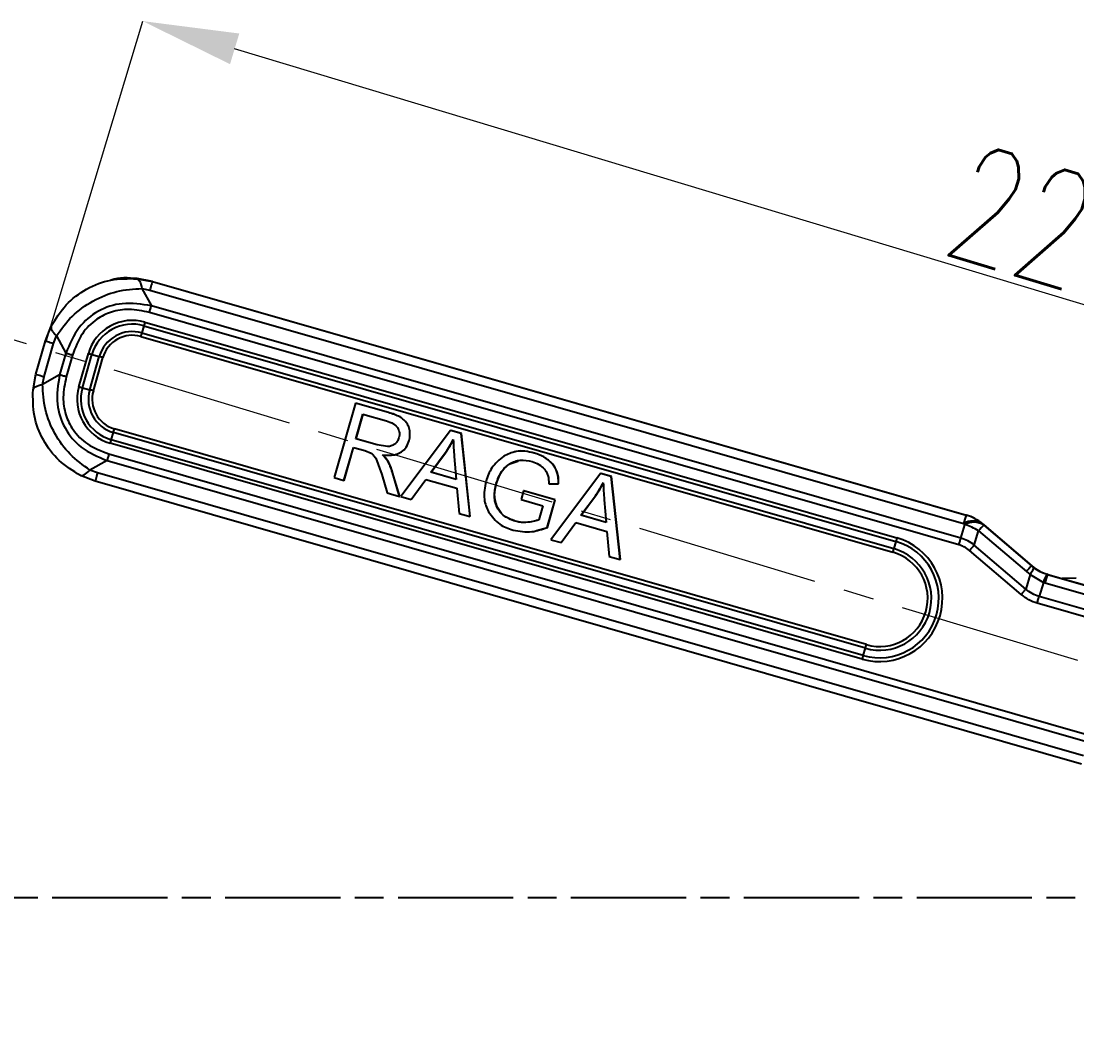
# Model space of a CAD drawing. Header units: millimetres. Extents: x 2371 to 4515, y 843 to 2359.
# Drawn here: x 4113.1 to 4223.1, y 1328.1 to 1432.4 of the extents above; entities that cross this region are included whole.
import ezdxf

# ---------------------------------------------------------------- set-up
doc = ezdxf.new("R2010")
doc.units = ezdxf.units.MM
doc.linetypes.add('AM_ISO08W050', pattern=[18, 12, -1.5, 3, -1.5])
doc.linetypes.add('CENTER2', pattern=[28.575, 19.05, -3.175, 3.175, -3.175])
for name, color, linetype, lineweight in [('AM_5', 3, 'Continuous', 25), ('AM_7', 4, 'AM_ISO08W050', 25), ('单点划线', 1, 'CENTER2', 13), ('标注', 3, 'Continuous', 13)]:
    doc.layers.add(name, color=color, linetype=linetype, lineweight=lineweight)
doc.styles.add('SLDTEXTSTYLE1', font='txt.shx', dxfattribs={"width": 0.7, "bigfont": 'gbcbig.shx'})
doc.dimstyles.new('SLDDIMSTYLE12$0', dxfattribs={"dimtxt": 12, "dimasz": 10, "dimexe": 0, "dimexo": 0.0625, "dimgap": 0.875, "dimtad": 1, "dimdec": 1, "dimlfac": 1.8, "dimrnd": 1e-09, "dimzin": 12, "dimdsep": 46, "dimtxsty": 'SLDTEXTSTYLE1', "dimcen": 0.09, "dimdle": 8.16, "dimclrd": 3, "dimclre": 3, "dimadec": 0, "dimazin": 3, "dimtfac": 1, "dimtdec": 1, "dimtofl": 0, "dimtmove": 0, "dimatfit": 3, "dimfxl": 0, "dimfrac": 2, "dimtolj": 1, "dimlwd": 5, "dimlwe": 5, "dimarcsym": 0})
doc.dimstyles.new('SLDDIMSTYLE12$2', dxfattribs={"dimtxt": 12, "dimasz": 10, "dimexe": 0, "dimexo": 0.0625, "dimgap": 0.875, "dimtad": 1, "dimdec": 1, "dimlfac": 1.8, "dimrnd": 1e-09, "dimzin": 12, "dimdsep": 46, "dimtxsty": 'SLDTEXTSTYLE1', "dimcen": 0.09, "dimdle": 8.16, "dimclrd": 3, "dimclre": 3, "dimadec": 0, "dimazin": 3, "dimtfac": 1, "dimtdec": 1, "dimtofl": 0, "dimtmove": 0, "dimatfit": 3, "dimfxl": 0, "dimfrac": 2, "dimtolj": 1, "dimlwd": 5, "dimlwe": 5, "dimarcsym": 0})

# ---------------------------------------------------------------- blocks, each defined once
blk = doc.blocks.new('*D63')
at = {"layer": 'Defpoints', "color": 0, "transparency": 16777216}
for p in [(4061.83, 1414.47), (4062.96, 1349.61), (4305.24, 1341.16), (4305.24, 1341.16), (4079.95, 1223.74)]:
    blk.add_point(p, dxfattribs=at)
at = {"layer": '标注', "color": 3, "linetype": 'Continuous', "lineweight": 5, "transparency": 16777216}
blk.add_arc((4305.24, 1341.16), 242.43, 165.602, 205.1646, dxfattribs=at)
at = {"layer": '标注', "color": 3, "transparency": 16777216}
for points in [[(4068.82, 1401.89), (4072.04, 1400.99), (4073.12, 1411.07)], [(4087.32, 1238.81), (4084.33, 1237.34), (4090.26, 1229.11)]]:
    blk.add_solid(points, dxfattribs=at)
at = {"layer": '标注', "color": 0, "transparency": 16777216, "insert": (4069.73, 1318.97), "char_height": 10, "attachment_point": 5, "rotation": 275.3833, "style": 'SLDTEXTSTYLE1'}
blk.add_mtext('\\A1;60%%D', dxfattribs=at)
blk = doc.blocks.new('*D73')
at = {"layer": 'AM_5', "color": 3, "linetype": 'Continuous', "lineweight": 5, "transparency": 16777216}
blk.add_arc((4305.14, 1341.19), 210.88, 165.9557, 177.2827, dxfattribs=at)
at = {"layer": 'AM_5', "color": 3, "transparency": 16777216}
for points in [[(4098.96, 1392.81), (4102.17, 1391.92), (4103.22, 1402.01)], [(4096.16, 1351.15), (4092.83, 1351.23), (4094.26, 1341.19)]]:
    blk.add_solid(points, dxfattribs=at)
at = {"layer": 'Defpoints', "color": 0, "transparency": 16777216}
for p in [(4061.83, 1414.47), (4098.26, 1382.06), (4082.27, 1341.19), (4305.24, 1341.16), (4308.39, 1341.19)]:
    blk.add_point(p, dxfattribs=at)
at = {"layer": 'AM_5', "color": 0, "transparency": 16777216, "insert": (4089.71, 1372.93), "char_height": 12, "attachment_point": 5, "rotation": 81.6192, "style": 'SLDTEXTSTYLE1'}
blk.add_mtext('\\A1;15%%D', dxfattribs=at)
blk = doc.blocks.new('*D49')
at = {"layer": 'AM_5', "color": 3, "linetype": 'Continuous', "lineweight": 5, "transparency": 16777216}
for p, q in [((4115.79, 1399.18), (4125.81, 1432.43)), ((4305.84, 1378.21), (4135.38, 1429.55))]:
    blk.add_line(p, q, dxfattribs=at)
at = {"layer": 'AM_5', "color": 3, "lineweight": 5, "transparency": 16777216}
blk.add_line((4305.14, 1341.19), (4315.42, 1375.32), dxfattribs=at)
at = {"layer": 'AM_5', "color": 3, "transparency": 16777216}
for points in [[(4135.86, 1431.14), (4134.9, 1427.95), (4125.81, 1432.43)], [(4306.32, 1379.8), (4305.36, 1376.61), (4315.42, 1375.32)]]:
    blk.add_solid(points, dxfattribs=at)
at = {"layer": 'Defpoints', "color": 0, "transparency": 16777216}
for p in [(4125.81, 1432.43), (4115.77, 1399.12), (4305.12, 1341.13)]:
    blk.add_point(p, dxfattribs=at)
at = {"layer": 'AM_5', "color": 0, "transparency": 16777216, "insert": (4220.77, 1411.01), "char_height": 12, "attachment_point": 5, "rotation": 343.2384, "style": 'SLDTEXTSTYLE1'}
blk.add_mtext('\\A1;225', dxfattribs=at)

msp = doc.modelspace()

# ---------------------------------------------------------------- linework, layer by layer
at = {"color": 7, "linetype": 'Continuous', "lineweight": 25}
for p, q in [((4122.474, 1405.473), (4122.442, 1405.466)), ((4125.193, 1405.628), (4126.82, 1405.32)), ((4126.843, 1405.325), (4125.219, 1405.633)), ((4126.843, 1405.325), (4126.82, 1405.32)), ((4126.82, 1405.32), (4211.535, 1381.026)), ((4126.843, 1405.325), (4211.559, 1381.031)), ((4125.731, 1404.603), (4126.708, 1402.8)), ((4125.731, 1404.603), (4126.545, 1404.449)), ((4126.545, 1404.449), (4211.26, 1380.155)), ((4210.993, 1378.63), (4126.708, 1402.8)), ((4210.791, 1377.937), (4126.506, 1402.107)), ((4115.688, 1399.149), (4116.287, 1400.691)), ((4125.928, 1400.735), (4125.726, 1399.989)), ((4125.928, 1400.735), (4204.219, 1378.283)), ((4126.033, 1401.109), (4204.324, 1378.658)), ((4116.526, 1398.895), (4116.826, 1399.666)), ((4116.826, 1399.666), (4117.803, 1397.864)), ((4125.621, 1399.614), (4203.912, 1377.163)), ((4125.726, 1399.989), (4204.017, 1377.537)), ((4114.696, 1395.689), (4115.688, 1399.149)), ((4115.534, 1395.435), (4116.526, 1398.895)), ((4117.803, 1397.864), (4117.158, 1395.614)), ((4118.492, 1397.665), (4117.847, 1395.415)), ((4119.153, 1394.385), (4120.146, 1397.846)), ((4119.53, 1394.278), (4120.523, 1397.739)), ((4120.293, 1394.066), (4121.285, 1397.527)), ((4120.523, 1397.739), (4121.285, 1397.527)), ((4120.67, 1393.959), (4121.662, 1397.42)), ((4114.387, 1394.063), (4114.696, 1395.689)), ((4117.158, 1395.614), (4115.379, 1394.622)), ((4115.379, 1394.622), (4115.534, 1395.435)), ((4119.53, 1394.278), (4120.293, 1394.066)), ((4147.957, 1392.673), (4145.736, 1384.93)), ((4147.974, 1392.677), (4147.957, 1392.673)), ((4151.382, 1391.691), (4147.957, 1392.673)), ((4151.4, 1391.695), (4147.974, 1392.677)), ((4151.4, 1391.695), (4151.382, 1391.691)), ((4148.003, 1388.97), (4148.737, 1391.53)), ((4148.021, 1388.974), (4148.752, 1391.525)), ((4148.737, 1391.53), (4151.181, 1390.829)), ((4152.596, 1391.243), (4152.578, 1391.24)), ((4122.526, 1388.873), (4122.755, 1389.625)), ((4201.046, 1367.173), (4122.755, 1389.625)), ((4201.155, 1367.549), (4122.864, 1390)), ((4157.86, 1389.839), (4152.668, 1382.948)), ((4157.878, 1389.843), (4157.86, 1389.839)), ((4158.963, 1389.523), (4157.86, 1389.839)), ((4158.981, 1389.527), (4157.878, 1389.843)), ((4158.981, 1389.527), (4158.963, 1389.523)), ((4159.899, 1380.874), (4158.963, 1389.523)), ((4159.917, 1380.878), (4158.981, 1389.527)), ((4200.708, 1366.046), (4122.417, 1388.498)), ((4200.818, 1366.421), (4122.526, 1388.873)), ((4148.021, 1388.974), (4148.003, 1388.97)), ((4150.209, 1388.337), (4148.003, 1388.97)), ((4150.227, 1388.341), (4148.021, 1388.974)), ((4150.227, 1388.341), (4150.209, 1388.337)), ((4151.294, 1388.155), (4150.209, 1388.337)), ((4122.289, 1387.4), (4224.355, 1358.131)), ((4146.76, 1384.636), (4147.747, 1388.078)), ((4146.778, 1384.64), (4147.763, 1388.073)), ((4147.747, 1388.078), (4148.94, 1387.736)), ((4148.94, 1387.736), (4149.587, 1387.485)), ((4152.033, 1387.314), (4152.05, 1387.318)), ((4155.808, 1385.492), (4157.314, 1387.517)), ((4155.826, 1385.496), (4157.332, 1387.52)), ((4157.332, 1387.52), (4157.314, 1387.517)), ((4164.487, 1387.605), (4164.469, 1387.601)), ((4166.597, 1387.48), (4166.579, 1387.476)), ((4122.094, 1386.709), (4120.316, 1385.716)), ((4122.094, 1386.709), (4224.16, 1357.439)), ((4150.069, 1386.936), (4150.707, 1385.253)), ((4158.237, 1387.109), (4158.437, 1384.738)), ((4164.039, 1386.375), (4164.021, 1386.371)), ((4164.039, 1386.375), (4164.85, 1386.624)), ((4168.504, 1386.325), (4168.486, 1386.322)), ((4120.866, 1384.557), (4119.323, 1385.157)), ((4121.088, 1385.416), (4120.316, 1385.716)), ((4223.759, 1355.973), (4121.088, 1385.416)), ((4150.707, 1385.253), (4151.268, 1383.344)), ((4151.828, 1385.477), (4151.81, 1385.473)), ((4152.556, 1382.974), (4151.81, 1385.473)), ((4152.574, 1382.978), (4151.828, 1385.477)), ((4155.826, 1385.496), (4155.808, 1385.492)), ((4158.437, 1384.738), (4155.808, 1385.492)), ((4158.436, 1384.747), (4155.826, 1385.496)), ((4173.478, 1385.36), (4168.286, 1378.469)), ((4173.496, 1385.364), (4173.478, 1385.36)), ((4174.581, 1385.044), (4173.478, 1385.36)), ((4174.599, 1385.048), (4173.496, 1385.364)), ((4174.599, 1385.048), (4174.581, 1385.044)), ((4175.517, 1376.395), (4174.581, 1385.044)), ((4175.535, 1376.399), (4174.599, 1385.048)), ((4223.538, 1355.114), (4120.867, 1384.557)), ((4145.736, 1384.93), (4146.76, 1384.636)), ((4146.778, 1384.64), (4146.76, 1384.636)), ((4153.75, 1382.638), (4155.279, 1384.741)), ((4153.768, 1382.641), (4155.291, 1384.738)), ((4155.279, 1384.741), (4158.509, 1383.815)), ((4162.636, 1384.325), (4162.618, 1384.322)), ((4168.086, 1384.285), (4169.089, 1384.277)), ((4169.107, 1384.281), (4169.089, 1384.277)), ((4151.268, 1383.344), (4152.556, 1382.974)), ((4152.574, 1382.978), (4152.556, 1382.974)), ((4152.668, 1382.948), (4153.75, 1382.638)), ((4158.509, 1383.815), (4158.743, 1381.206)), ((4165.465, 1383.551), (4165.205, 1382.643)), ((4165.483, 1383.555), (4165.465, 1383.551)), ((4168.737, 1382.613), (4165.465, 1383.551)), ((4168.755, 1382.616), (4165.483, 1383.555)), ((4171.426, 1381.013), (4172.932, 1383.038)), ((4171.444, 1381.017), (4172.95, 1383.042)), ((4172.95, 1383.042), (4172.932, 1383.038)), ((4153.768, 1382.641), (4153.75, 1382.638)), ((4162.731, 1381.812), (4162.713, 1381.808)), ((4165.205, 1382.643), (4167.474, 1381.992)), ((4167.474, 1381.992), (4167.06, 1380.546)), ((4167.916, 1379.746), (4168.737, 1382.613)), ((4167.934, 1379.75), (4168.755, 1382.616)), ((4168.755, 1382.616), (4168.737, 1382.613)), ((4173.855, 1382.63), (4174.055, 1380.259)), ((4158.743, 1381.206), (4159.899, 1380.874)), ((4159.917, 1380.878), (4159.899, 1380.874)), ((4171.444, 1381.017), (4171.426, 1381.013)), ((4174.055, 1380.259), (4171.426, 1381.013)), ((4174.054, 1380.269), (4171.444, 1381.017)), ((4211.535, 1381.026), (4211.559, 1381.031)), ((4164.599, 1380.392), (4164.581, 1380.388)), ((4166.11, 1380.302), (4166.092, 1380.298)), ((4166.584, 1380.391), (4166.11, 1380.302)), ((4166.797, 1379.437), (4167.934, 1379.75)), ((4167.934, 1379.75), (4167.916, 1379.746)), ((4169.368, 1378.159), (4170.897, 1380.262)), ((4169.386, 1378.163), (4170.909, 1380.259)), ((4170.897, 1380.262), (4174.127, 1379.336)), ((4210.993, 1378.63), (4211.411, 1380.025)), ((4211.26, 1380.155), (4211.411, 1380.025)), ((4213.215, 1380.124), (4213.239, 1380.129)), ((4213.215, 1380.124), (4213.366, 1379.994)), ((4213.377, 1380.013), (4213.224, 1380.142)), ((4213.239, 1380.129), (4213.392, 1380)), ((4213.366, 1379.994), (4218.343, 1375.748)), ((4213.392, 1380), (4218.369, 1375.754)), ((4166.792, 1379.386), (4166.81, 1379.39)), ((4168.286, 1378.469), (4169.368, 1378.159)), ((4174.127, 1379.336), (4174.361, 1376.727)), ((4212.386, 1377.903), (4212.832, 1379.393)), ((4212.832, 1379.393), (4217.809, 1375.147)), ((4169.386, 1378.163), (4169.368, 1378.159)), ((4204.219, 1378.283), (4204.017, 1377.537)), ((4217.267, 1372.758), (4211.9, 1377.337)), ((4217.753, 1373.325), (4212.386, 1377.903)), ((4174.361, 1376.727), (4175.517, 1376.395)), ((4175.535, 1376.399), (4175.517, 1376.395)), ((4217.809, 1375.147), (4218.204, 1374.829)), ((4218.343, 1375.748), (4218.369, 1375.754)), ((4218.369, 1375.754), (4218.566, 1375.595)), ((4218.204, 1374.829), (4217.753, 1373.325)), ((4218.204, 1374.829), (4219.575, 1374.028)), ((4219.575, 1374.028), (4219.132, 1372.551)), ((4219.575, 1374.028), (4219.749, 1373.976)), ((4220.049, 1374.852), (4219.96, 1374.878)), ((4219.961, 1374.878), (4220.048, 1374.852)), ((4220.024, 1374.847), (4220.048, 1374.852)), ((4220.024, 1374.847), (4228.499, 1372.416)), ((4220.048, 1374.852), (4228.523, 1372.421)), ((4222.996, 1374.478), (4221.541, 1374.424)), ((4219.749, 1373.976), (4228.224, 1371.545)), ((4227.58, 1369.377), (4218.93, 1371.858)), ((4227.782, 1370.07), (4219.132, 1372.551)), ((4200.818, 1366.421), (4201.046, 1367.173))]:
    msp.add_line(p, q, dxfattribs=at)
for centre, radius, start, end in [((4124.721, 1396.534), 4.759, 73.99917, 164.00247), ((4124.723, 1396.534), 4.37, 73.99917, 164.00247), ((4154.087, 1393.021), 29.197, 163.9172, 164.67984), ((4124.736, 1396.537), 3.59, 73.99917, 164.00247), ((4124.739, 1396.538), 3.201, 73.99917, 164.00247), ((4097.565, 1407.703), 29.199, 343.91719, 344.67981), ((4135.613, 1451.629), 55.963, 253.95603, 254.35706), ((4106.194, 1343.633), 55.967, 73.95602, 74.35704), ((4123.729, 1393.073), 4.76, 164.00083, 253.99752), ((4134.62, 1448.169), 55.963, 253.95603, 254.35706), ((4123.731, 1393.074), 4.37, 164.00075, 253.99756), ((4123.745, 1393.076), 3.591, 164.00075, 253.99757), ((4105.202, 1340.173), 55.967, 73.95602, 74.35704), ((4123.747, 1393.077), 3.201, 164.00056, 253.99766), ((4094.29, 1398.149), 29.714, 343.32882, 344.08236), ((4150.991, 1380.349), 29.714, 163.32881, 164.08236), ((4223.802, 1376.676), 13.015, 160.47239, 164.49357), ((4210.295, 1376.701), 4.5, 49.53467, 73.99864), ((4210.318, 1376.706), 4.5, 49.53467, 73.99864), ((4212.211, 1378.475), 1.93, 58.66161, 119.51448), ((4212.362, 1378.345), 1.93, 58.66153, 119.51425), ((4209.887, 1374.688), 5.55, 57.94933, 74.06129), ((4225.069, 1369.074), 16.006, 136.98242, 139.86093), ((4202.516, 1372.352), 6.56, 254.00246, 74), ((4232.379, 1370.569), 29.198, 163.91719, 164.67983), ((4202.518, 1372.352), 6.17, 254.00238, 74.00008), ((4202.531, 1372.355), 5.391, 254.00253, 73.99993), ((4175.857, 1385.252), 29.198, 343.91719, 344.67983), ((4202.534, 1372.356), 5.001, 254.00255, 73.99991), ((4230.046, 1364.829), 16.006, 136.98231, 139.86093), ((4232.29, 1370.496), 13.015, 160.47233, 164.49361), ((4172.58, 1375.698), 29.715, 343.32883, 344.08237), ((4229.281, 1357.897), 29.713, 163.32879, 164.08235)]:
    msp.add_arc(centre, radius, start, end, dxfattribs=at)
for points, knots in [([(4116.287, 1400.691), (4116.76, 1401.464), (4117.703, 1403.004), (4119.913, 1404.645), (4122.476, 1405.65), (4124.285, 1405.635), (4125.193, 1405.628)], [0, 0, 0, 0, 0.2509207, 0.5000162, 0.7490448, 1, 1, 1, 1]), ([(4125.219, 1405.633), (4124.295, 1405.714), (4123.355, 1405.796), (4122.492, 1405.472), (4122.476, 1405.466)], [0, 0, 0, 0, 0.9811751, 1, 1, 1, 1]), ([(4125.193, 1405.628), (4125.303, 1405.572), (4125.522, 1405.461), (4125.661, 1404.889), (4125.731, 1404.603)], [0, 0, 0, 0, 0.5000005, 1, 1, 1, 1]), ([(4116.826, 1399.666), (4117.331, 1400.378), (4118.338, 1401.795), (4120.574, 1403.385), (4123.111, 1404.441), (4124.855, 1404.549), (4125.731, 1404.603)], [0, 0, 0, 0, 0.2509209, 0.5000162, 0.7490448, 1, 1, 1, 1]), ([(4126.708, 1402.8), (4125.691, 1402.965), (4123.806, 1403.27), (4121.107, 1402.38), (4118.934, 1400.56), (4118.199, 1398.807), (4117.803, 1397.864)], [0, 0, 0, 0, 0.2702915, 0.5008839, 0.7316205, 1, 1, 1, 1]), ([(4126.506, 1402.107), (4125.802, 1402.257), (4124.493, 1402.536), (4122.572, 1402.25), (4120.853, 1401.417), (4119.326, 1399.886), (4118.784, 1398.443), (4118.492, 1397.665)], [0, 0, 0, 0, 0.2085412, 0.3881399, 0.5544367, 0.759769, 1, 1, 1, 1]), ([(4116.288, 1400.691), (4116.268, 1400.565), (4116.229, 1400.311), (4116.626, 1399.882), (4116.826, 1399.666)], [0, 0, 0, 0, 0.49686735, 1, 1, 1, 1]), ([(4117.158, 1395.614), (4116.993, 1394.596), (4116.688, 1392.71), (4117.579, 1390.011), (4119.399, 1387.84), (4121.152, 1387.104), (4122.094, 1386.709)], [0, 0, 0, 0, 0.2705363, 0.5011773, 0.7319034, 1, 1, 1, 1]), ([(4117.847, 1395.415), (4117.697, 1394.711), (4117.418, 1393.4), (4117.705, 1391.479), (4118.539, 1389.759), (4120.069, 1388.233), (4121.512, 1387.692), (4122.289, 1387.4)], [0, 0, 0, 0, 0.20872371, 0.38836947, 0.55468562, 0.75997191, 1, 1, 1, 1]), ([(4119.323, 1385.157), (4118.549, 1385.631), (4117.007, 1386.575), (4115.365, 1388.785), (4114.361, 1391.348), (4114.378, 1393.156), (4114.387, 1394.063)], [0, 0, 0, 0, 0.2509467, 0.4999848, 0.7490685, 1, 1, 1, 1]), ([(4114.387, 1394.063), (4114.437, 1394.177), (4114.536, 1394.404), (4115.098, 1394.549), (4115.379, 1394.622)], [0, 0, 0, 0, 0.50000085, 1, 1, 1, 1]), ([(4120.316, 1385.716), (4119.601, 1386.224), (4118.178, 1387.235), (4116.585, 1389.472), (4115.532, 1392.008), (4115.43, 1393.748), (4115.379, 1394.622)], [0, 0, 0, 0, 0.2509467, 0.4999847, 0.7490684, 1, 1, 1, 1]), ([(4152.578, 1391.24), (4152.389, 1391.328), (4152.001, 1391.509), (4151.592, 1391.629), (4151.382, 1391.691)], [0, 0, 0, 0, 0.4889255, 1, 1, 1, 1]), ([(4152.596, 1391.243), (4152.406, 1391.332), (4152.019, 1391.512), (4151.609, 1391.633), (4151.4, 1391.695)], [0, 0, 0, 0, 0.4889255, 1, 1, 1, 1]), ([(4151.181, 1390.829), (4151.428, 1390.745), (4151.786, 1390.624), (4152.182, 1390.34), (4152.306, 1390.158), (4152.363, 1390.073)], [0, 0, 0, 0, 0.5431864, 0.7867589, 1, 1, 1, 1]), ([(4153.251, 1390.662), (4153.142, 1390.789), (4152.946, 1391.016), (4152.691, 1391.171), (4152.578, 1391.24)], [0, 0, 0, 0, 0.5575462, 1, 1, 1, 1]), ([(4153.605, 1389.803), (4153.567, 1389.98), (4153.501, 1390.289), (4153.325, 1390.551), (4153.251, 1390.662)], [0, 0, 0, 0, 0.5738958, 1, 1, 1, 1]), ([(4152.363, 1390.073), (4152.433, 1389.912), (4152.535, 1389.675), (4152.541, 1389.33), (4152.504, 1389.166), (4152.485, 1389.084)], [0, 0, 0, 0, 0.508701, 0.7517829, 1, 1, 1, 1]), ([(4153.542, 1388.787), (4153.585, 1388.977), (4153.659, 1389.313), (4153.622, 1389.654), (4153.605, 1389.803)], [0, 0, 0, 0, 0.5655054, 1, 1, 1, 1]), ([(4150.756, 1387.295), (4151.017, 1387.27), (4151.503, 1387.223), (4152.19, 1387.323), (4152.792, 1387.592), (4153.29, 1388.09), (4153.455, 1388.547), (4153.542, 1388.787)], [0, 0, 0, 0, 0.2248507, 0.4169148, 0.5876668, 0.7832367, 1, 1, 1, 1]), ([(4152.032, 1388.42), (4151.919, 1388.347), (4151.694, 1388.2), (4151.427, 1388.17), (4151.294, 1388.155)], [0, 0, 0, 0, 0.50112496, 1, 1, 1, 1]), ([(4152.485, 1389.084), (4152.437, 1388.954), (4152.341, 1388.695), (4152.135, 1388.511), (4152.032, 1388.42)], [0, 0, 0, 0, 0.5017512, 1, 1, 1, 1]), ([(4157.314, 1387.517), (4157.479, 1387.753), (4157.783, 1388.191), (4158.031, 1388.662), (4158.144, 1388.878)], [0, 0, 0, 0, 0.5419592, 1, 1, 1, 1]), ([(4157.332, 1387.52), (4157.497, 1387.757), (4157.801, 1388.194), (4158.049, 1388.666), (4158.162, 1388.882)], [0, 0, 0, 0, 0.5419592, 1, 1, 1, 1]), ([(4158.144, 1388.878), (4158.151, 1388.589), (4158.166, 1387.999), (4158.213, 1387.41), (4158.237, 1387.109)], [0, 0, 0, 0, 0.4886907, 1, 1, 1, 1]), ([(4149.587, 1387.485), (4149.667, 1387.421), (4149.86, 1387.268), (4149.992, 1387.059), (4150.069, 1386.936)], [0, 0, 0, 0, 0.4142729, 1, 1, 1, 1]), ([(4151.81, 1385.473), (4151.67, 1385.907), (4151.448, 1386.596), (4150.943, 1387.106), (4150.756, 1387.295)], [0, 0, 0, 0, 0.628575, 1, 1, 1, 1]), ([(4151.828, 1385.477), (4151.688, 1385.91), (4151.466, 1386.6), (4150.961, 1387.11), (4150.774, 1387.299)], [0, 0, 0, 0, 0.628575, 1, 1, 1, 1]), ([(4166.579, 1387.476), (4166.25, 1387.553), (4165.623, 1387.7), (4164.503, 1387.688), (4163.808, 1387.359), (4163.393, 1387.161)], [0, 0, 0, 0, 0.308178, 0.5862676, 1, 1, 1, 1]), ([(4166.597, 1387.48), (4166.269, 1387.551), (4165.645, 1387.687), (4164.907, 1387.737), (4164.561, 1387.597), (4164.499, 1387.572)], [0, 0, 0, 0, 0.4764978, 0.9064737, 1, 1, 1, 1]), ([(4168.486, 1386.322), (4168.192, 1386.6), (4167.638, 1387.124), (4166.917, 1387.364), (4166.579, 1387.476)], [0, 0, 0, 0, 0.5318982, 1, 1, 1, 1]), ([(4168.504, 1386.325), (4168.209, 1386.604), (4167.656, 1387.128), (4166.935, 1387.368), (4166.597, 1387.48)], [0, 0, 0, 0, 0.53189815, 1, 1, 1, 1]), ([(4163.393, 1387.161), (4162.933, 1386.784), (4162.077, 1386.082), (4161.717, 1385.04), (4161.55, 1384.559)], [0, 0, 0, 0, 0.5381648, 1, 1, 1, 1]), ([(4162.618, 1384.322), (4162.773, 1384.751), (4162.996, 1385.37), (4163.541, 1386.032), (4163.863, 1386.26), (4164.021, 1386.371)], [0, 0, 0, 0, 0.5344662, 0.7714045, 1, 1, 1, 1]), ([(4162.636, 1384.325), (4162.805, 1384.81), (4163.089, 1385.629), (4163.764, 1386.159), (4164.039, 1386.375)], [0, 0, 0, 0, 0.5921782, 1, 1, 1, 1]), ([(4164.021, 1386.371), (4164.191, 1386.461), (4164.53, 1386.639), (4165.324, 1386.805), (4165.927, 1386.685), (4166.34, 1386.602)], [0, 0, 0, 0, 0.2394886, 0.4785859, 1, 1, 1, 1]), ([(4166.34, 1386.602), (4166.591, 1386.514), (4167.081, 1386.343), (4167.453, 1385.981), (4167.634, 1385.805)], [0, 0, 0, 0, 0.512975, 1, 1, 1, 1]), ([(4169.089, 1384.277), (4169.085, 1384.71), (4169.077, 1385.456), (4168.66, 1386.066), (4168.486, 1386.322)], [0, 0, 0, 0, 0.5814657, 1, 1, 1, 1]), ([(4169.107, 1384.281), (4169.102, 1384.714), (4169.095, 1385.46), (4168.678, 1386.07), (4168.504, 1386.325)], [0, 0, 0, 0, 0.5814657, 1, 1, 1, 1]), ([(4119.323, 1385.157), (4119.444, 1385.141), (4119.686, 1385.11), (4120.105, 1385.513), (4120.316, 1385.716)], [0, 0, 0, 0, 0.4968674, 1, 1, 1, 1]), ([(4167.634, 1385.805), (4167.71, 1385.705), (4167.864, 1385.503), (4168.068, 1384.994), (4168.079, 1384.575), (4168.086, 1384.285)], [0, 0, 0, 0, 0.23103556, 0.46846759, 1, 1, 1, 1]), ([(4161.55, 1384.559), (4161.418, 1383.922), (4161.19, 1382.823), (4161.622, 1381.797), (4161.804, 1381.366)], [0, 0, 0, 0, 0.5794862, 1, 1, 1, 1]), ([(4162.713, 1381.808), (4162.638, 1381.988), (4162.485, 1382.354), (4162.377, 1383.215), (4162.519, 1383.868), (4162.618, 1384.322)], [0, 0, 0, 0, 0.2264152, 0.4626215, 1, 1, 1, 1]), ([(4162.731, 1381.812), (4162.593, 1382.245), (4162.328, 1383.075), (4162.537, 1383.92), (4162.636, 1384.325)], [0, 0, 0, 0, 0.520635, 1, 1, 1, 1]), ([(4172.932, 1383.038), (4173.097, 1383.275), (4173.401, 1383.712), (4173.649, 1384.183), (4173.762, 1384.399)], [0, 0, 0, 0, 0.54195929, 1, 1, 1, 1]), ([(4172.95, 1383.042), (4173.115, 1383.278), (4173.419, 1383.716), (4173.667, 1384.187), (4173.78, 1384.403)], [0, 0, 0, 0, 0.5419593, 1, 1, 1, 1]), ([(4173.762, 1384.399), (4173.77, 1384.111), (4173.784, 1383.52), (4173.831, 1382.931), (4173.855, 1382.63)], [0, 0, 0, 0, 0.4886908, 1, 1, 1, 1]), ([(4164.581, 1380.388), (4164.18, 1380.538), (4163.598, 1380.755), (4163.002, 1381.315), (4162.809, 1381.644), (4162.713, 1381.808)], [0, 0, 0, 0, 0.5264104, 0.7642346, 1, 1, 1, 1]), ([(4164.599, 1380.392), (4164.145, 1380.558), (4163.367, 1380.843), (4162.918, 1381.527), (4162.731, 1381.812)], [0, 0, 0, 0, 0.5837878, 1, 1, 1, 1]), ([(4161.804, 1381.366), (4162.162, 1380.886), (4162.827, 1379.992), (4163.875, 1379.627), (4164.36, 1379.458)], [0, 0, 0, 0, 0.53725916, 1, 1, 1, 1]), ([(4164.36, 1379.458), (4165.019, 1379.346), (4166.233, 1379.14), (4167.387, 1379.556), (4167.916, 1379.746)], [0, 0, 0, 0, 0.5424178, 1, 1, 1, 1]), ([(4166.092, 1380.298), (4165.836, 1380.271), (4165.328, 1380.218), (4164.829, 1380.332), (4164.581, 1380.388)], [0, 0, 0, 0, 0.5020846, 1, 1, 1, 1]), ([(4166.11, 1380.302), (4165.823, 1380.274), (4165.314, 1380.224), (4164.817, 1380.341), (4164.599, 1380.392)], [0, 0, 0, 0, 0.5618251, 1, 1, 1, 1]), ([(4167.06, 1380.546), (4166.948, 1380.501), (4166.637, 1380.376), (4166.305, 1380.328), (4166.092, 1380.298)], [0, 0, 0, 0, 0.3598376, 1, 1, 1, 1]), ([(4212.386, 1377.903), (4212.17, 1378.061), (4211.742, 1378.372), (4211.241, 1378.545), (4210.993, 1378.63)], [0, 0, 0, 0, 0.50495342, 1, 1, 1, 1]), ([(4211.9, 1377.337), (4211.707, 1377.483), (4211.368, 1377.741), (4210.965, 1377.878), (4210.791, 1377.937)], [0, 0, 0, 0, 0.56777287, 1, 1, 1, 1]), ([(4218.541, 1375.59), (4218.544, 1375.538), (4218.552, 1375.435), (4218.32, 1375.031), (4218.204, 1374.829)], [0, 0, 0, 0, 0.5008043, 1, 1, 1, 1]), ([(4218.343, 1375.748), (4218.379, 1375.718), (4218.444, 1375.663), (4218.511, 1375.612), (4218.541, 1375.59)], [0, 0, 0, 0, 0.5576718, 1, 1, 1, 1]), ([(4218.541, 1375.59), (4218.76, 1375.438), (4219.193, 1375.139), (4219.692, 1374.96), (4219.937, 1374.873)], [0, 0, 0, 0, 0.5083155, 1, 1, 1, 1]), ([(4218.566, 1375.595), (4218.785, 1375.443), (4219.216, 1375.144), (4219.715, 1374.966), (4219.961, 1374.878)], [0, 0, 0, 0, 0.50800634, 1, 1, 1, 1]), ([(4219.937, 1374.873), (4219.908, 1374.837), (4219.849, 1374.765), (4219.666, 1374.273), (4219.575, 1374.028)], [0, 0, 0, 0, 0.5, 1, 1, 1, 1]), ([(4219.937, 1374.873), (4219.953, 1374.868), (4219.982, 1374.859), (4220.011, 1374.85), (4220.024, 1374.847)], [0, 0, 0, 0, 0.5601455, 1, 1, 1, 1]), ([(4219.132, 1372.551), (4218.884, 1372.639), (4218.38, 1372.817), (4217.965, 1373.154), (4217.753, 1373.325)], [0, 0, 0, 0, 0.4914989, 1, 1, 1, 1]), ([(4218.93, 1371.858), (4218.635, 1371.961), (4218.032, 1372.171), (4217.525, 1372.56), (4217.267, 1372.758)], [0, 0, 0, 0, 0.4902935, 1, 1, 1, 1])]:
    msp.add_open_spline(points, degree=3, knots=knots, dxfattribs=at)
for points in [[(4126.82, 1405.32), (4126.804, 1405.28), (4126.772, 1405.2), (4126.621, 1404.699), (4126.545, 1404.449)], [(4126.506, 1402.107), (4126.525, 1402.174), (4126.564, 1402.308), (4126.619, 1402.497), (4126.669, 1402.669), (4126.695, 1402.756), (4126.708, 1402.8)], [(4115.688, 1399.149), (4115.722, 1399.137), (4115.79, 1399.113), (4116.281, 1398.968), (4116.526, 1398.895)], [(4118.492, 1397.665), (4118.425, 1397.684), (4118.291, 1397.722), (4118.103, 1397.777), (4117.933, 1397.826), (4117.846, 1397.851), (4117.803, 1397.864)], [(4114.696, 1395.689), (4114.73, 1395.677), (4114.798, 1395.652), (4115.289, 1395.507), (4115.534, 1395.435)], [(4117.847, 1395.415), (4117.78, 1395.434), (4117.646, 1395.473), (4117.458, 1395.527), (4117.288, 1395.577), (4117.201, 1395.602), (4117.158, 1395.614)], [(4122.289, 1387.4), (4122.27, 1387.333), (4122.232, 1387.199), (4122.178, 1387.01), (4122.131, 1386.84), (4122.107, 1386.752), (4122.095, 1386.709)], [(4121.088, 1385.416), (4121.021, 1385.167), (4120.886, 1384.67), (4120.873, 1384.594), (4120.867, 1384.557)], [(4210.791, 1377.937), (4210.81, 1378.004), (4210.849, 1378.138), (4210.904, 1378.327), (4210.954, 1378.498), (4210.98, 1378.586), (4210.993, 1378.63)], [(4211.9, 1377.337), (4211.947, 1377.392), (4212.042, 1377.503), (4212.176, 1377.66), (4212.296, 1377.799), (4212.356, 1377.869), (4212.386, 1377.903)], [(4217.267, 1372.758), (4217.315, 1372.814), (4217.409, 1372.925), (4217.543, 1373.081), (4217.663, 1373.221), (4217.723, 1373.29), (4217.753, 1373.325)], [(4218.93, 1371.858), (4218.949, 1371.925), (4218.988, 1372.059), (4219.043, 1372.248), (4219.093, 1372.419), (4219.119, 1372.507), (4219.132, 1372.551)]]:
    msp.add_open_spline(points, degree=3, dxfattribs=at)
at = {"layer": 'AM_7'}
msp.add_line((4308.389, 1341.191), (4082.266, 1341.191), dxfattribs=at)
at = {"layer": '单点划线'}
msp.add_line((4305.241, 1341.159), (4061.827, 1414.473), dxfattribs=at)

# ---------------------------------------------------------------- dimensions: what is measured, and where the dimension line sits
at = {"layer": 'AM_5'}
dim = msp.add_linear_dim(base=(4125.808, 1432.43), p1=(4305.123, 1341.134), p2=(4115.775, 1399.118), angle=163.23837, text='225', dimstyle='SLDDIMSTYLE12$0', override={"dimlfac": 1, "dimpost": ''}, dxfattribs=at)
dim.commit()
dim.dimension.update_dxf_attribs({"geometry": '*D49', "text_midpoint": (4218.792, 1404.424), "dimtype": 160})
dim = msp.add_angular_dim_2l(base=(4098.258, 1382.058), line1=((4305.241, 1341.159), (4061.827, 1414.473)), line2=((4308.389, 1341.191), (4082.266, 1341.191)), text='15%%D', dimstyle='SLDDIMSTYLE12$2', override={"dimlfac": 1}, dxfattribs=at)
dim.commit()
dim.dimension.update_dxf_attribs({"geometry": '*D73', "text_midpoint": (4089.711, 1372.929)})
at = {"layer": '标注'}
dim = msp.add_angular_dim_2l(base=(4062.963, 1349.613), line1=((4305.241, 1341.159), (4061.827, 1414.473)), line2=((4305.241, 1341.159), (4079.951, 1223.74)), text='60%%D', dimstyle='SLDDIMSTYLE12$2', override={"dimtxt": 10, "dimadec": 3, "dimtdec": 3, "dimtzin": 0}, dxfattribs=at)
dim.commit()
dim.dimension.update_dxf_attribs({"geometry": '*D63', "text_midpoint": (4069.734, 1318.967)})

doc.saveas('drawing.dxf')
